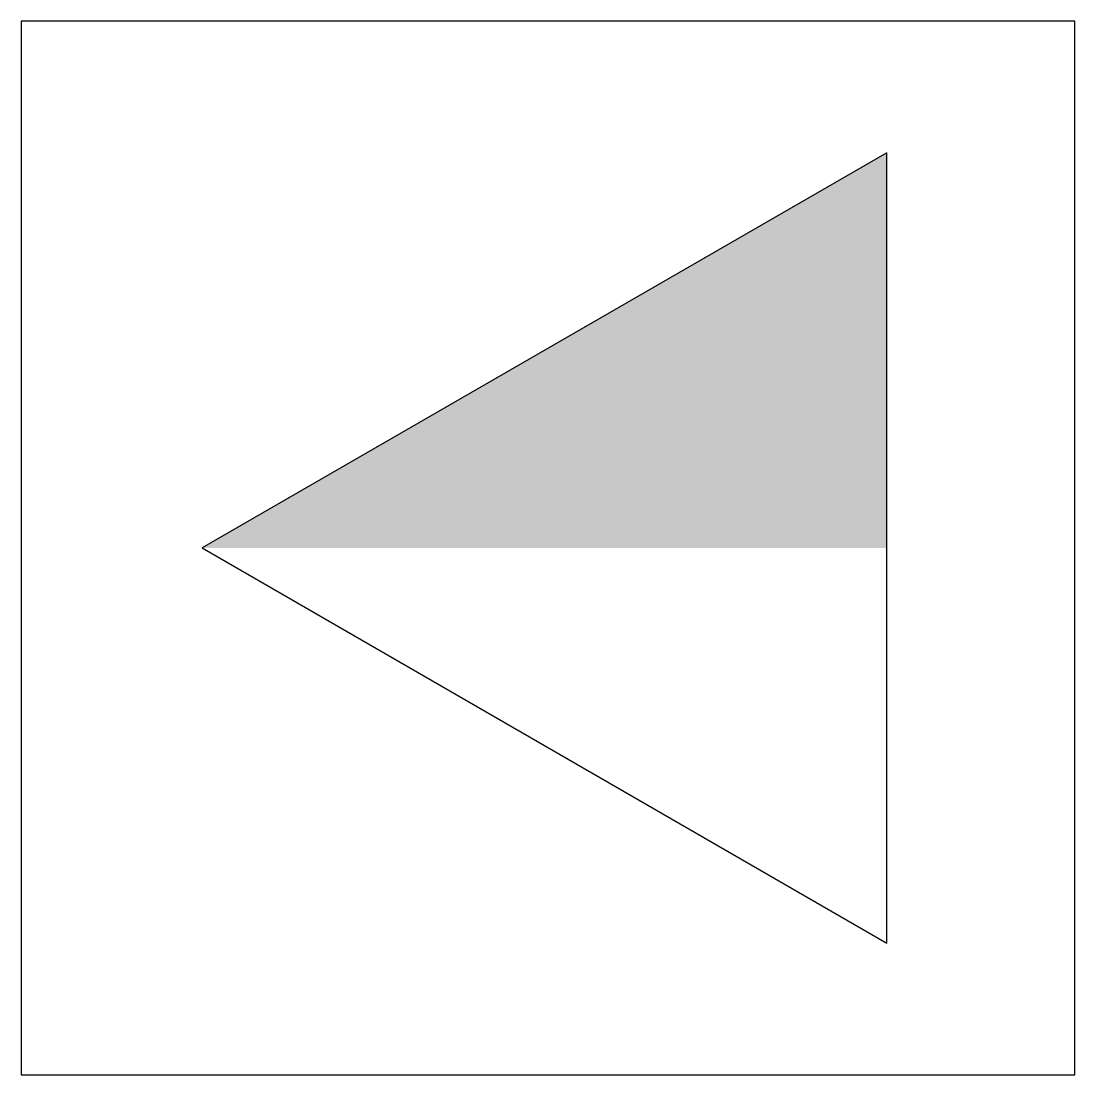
# Model space of a CAD drawing. Header units: millimetres. Extents: x -6083.284 to -6082.884, y -961.574 to -961.174.
import ezdxf

# ---------------------------------------------------------------- set-up
doc = ezdxf.new("R2010")
doc.units = ezdxf.units.MM
doc.layers.add('Tel_Símbolos', color=3, linetype='Continuous')

msp = doc.modelspace()

# ---------------------------------------------------------------- hatches: boundary and pattern name
at = {"layer": 'Tel_Símbolos'}
msp.add_hatch(color=1, dxfattribs=at).paths.add_polyline_path([(-6082.95565, -961.37413), (-6083.21545, -961.37413), (-6082.95565, -961.22413)])

# ---------------------------------------------------------------- linework, layer by layer
at = {"layer": 'Tel_Símbolos', "color": 2}
msp.add_lwpolyline([(-6083.2842, -961.57413), (-6082.8842, -961.57413), (-6082.8842, -961.17413), (-6083.2842, -961.17413)], close=True, dxfattribs=at)
at = {"layer": 'Tel_Símbolos'}
msp.add_lwpolyline([(-6082.95565, -961.22413), (-6083.21545, -961.37413), (-6082.95565, -961.52413)], close=True, dxfattribs=at)

doc.saveas('drawing.dxf')
